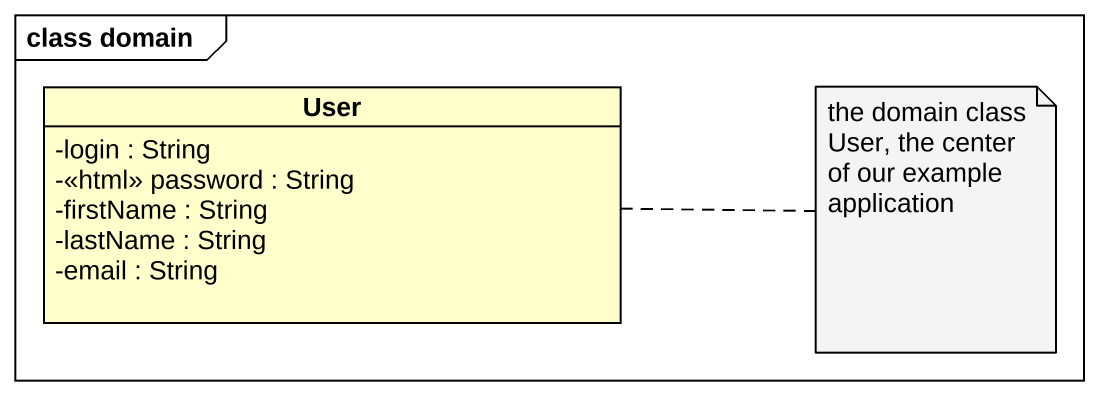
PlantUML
@startuml
mainframe class domain
hide circle
hide empty members
skinparam classAttributeIconSize 0
class User {
  -login : String
  -<<html>> password : String
  -firstName : String
  -lastName : String
  -email : String
}
note right of User : the domain class User, the center of our example application
@enduml
